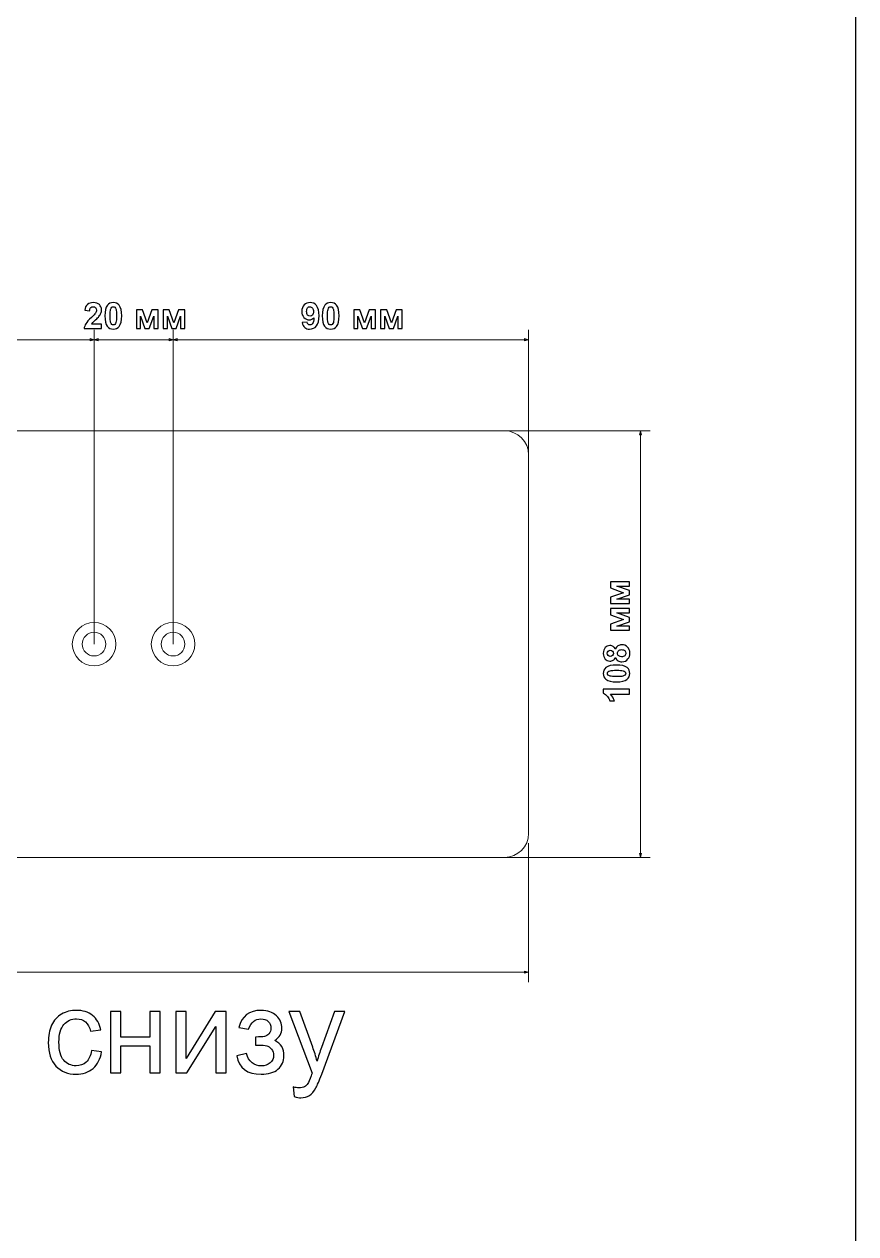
# Model space of a CAD drawing. Header units: centimetres. Extents: x -84 to 84, y -59 to 59.
# Drawn here: x 63.05 to 84.1, y -28.82 to 1.81 of the extents above; entities that cross this region are included whole.
import ezdxf

# ---------------------------------------------------------------- set-up
doc = ezdxf.new("R2010")
doc.units = ezdxf.units.CM
doc.header["$MEASUREMENT"] = 0
doc.layers.add('layer 1', color=7, linetype='Continuous')

msp = doc.modelspace()

# ---------------------------------------------------------------- linework, layer by layer
at = {"layer": 'layer 1', "color": 250}
msp.add_lwpolyline([(-84.1, -59.44999), (84.1, -59.44999), (84.1, 59.44999), (-84.1, 59.44999), (-84.1, -59.44999)], close=True, dxfattribs=at)
at = {"layer": 'layer 1', "color": 155}
for points, knots in [([(65.00641, -5.78733), (65.00641, -5.78733), (65.00641, -5.90382), (65.00641, -5.90382), (65.00641, -5.90382), (65.00641, -5.90382), (64.56523, -5.90382), (64.56523, -5.90382), (64.56523, -5.90382), (64.56997, -5.85949), (64.58434, -5.8176), (64.60819, -5.77801), (64.60819, -5.77801), (64.63203, -5.73841), (64.67927, -5.68583), (64.74959, -5.62025), (64.74959, -5.62025), (64.80631, -5.56735), (64.84101, -5.53143), (64.85385, -5.51263), (64.85385, -5.51263), (64.87112, -5.48664), (64.87984, -5.46096), (64.87984, -5.43543), (64.87984, -5.43543), (64.87984, -5.4073), (64.87235, -5.38574), (64.85721, -5.37061), (64.85721, -5.37061), (64.84223, -5.35548), (64.82144, -5.34798), (64.79499, -5.34798), (64.79499, -5.34798), (64.7687, -5.34798), (64.74791, -5.35593), (64.73232, -5.37183), (64.73232, -5.37183), (64.71688, -5.38758), (64.70801, -5.41387), (64.70557, -5.45071), (64.70557, -5.45071), (64.70557, -5.45071), (64.57991, -5.43818), (64.57991, -5.43818), (64.57991, -5.43818), (64.5874, -5.36878), (64.61079, -5.31894), (64.65023, -5.28867), (64.65023, -5.28867), (64.68967, -5.25856), (64.73889, -5.24342), (64.79805, -5.24342), (64.79805, -5.24342), (64.86287, -5.24342), (64.91377, -5.261), (64.95092, -5.29601), (64.95092, -5.29601), (64.98792, -5.33102), (65.00641, -5.37458), (65.00641, -5.42671), (65.00641, -5.42671), (65.00641, -5.45637), (65.00106, -5.4845), (64.99051, -5.5114), (64.99051, -5.5114), (64.97997, -5.53815), (64.96315, -5.56613), (64.94007, -5.59548), (64.94007, -5.59548), (64.92493, -5.61505), (64.89726, -5.64302), (64.85752, -5.67956), (64.85752, -5.67956), (64.81762, -5.7161), (64.7924, -5.74025), (64.78185, -5.75233), (64.78185, -5.75233), (64.77115, -5.76425), (64.76259, -5.77602), (64.75601, -5.78733), (64.75601, -5.78733), (64.75601, -5.78733), (65.00641, -5.78733), (65.00641, -5.78733)], [0, 0, 0, 0, 0.04545455, 0.04545455, 0.04545455, 0.04545455, 0.09090909, 0.09090909, 0.09090909, 0.09090909, 0.13636364, 0.13636364, 0.13636364, 0.13636364, 0.18181818, 0.18181818, 0.18181818, 0.18181818, 0.22727273, 0.22727273, 0.22727273, 0.22727273, 0.27272727, 0.27272727, 0.27272727, 0.27272727, 0.31818182, 0.31818182, 0.31818182, 0.31818182, 0.36363636, 0.36363636, 0.36363636, 0.36363636, 0.40909091, 0.40909091, 0.40909091, 0.40909091, 0.45454545, 0.45454545, 0.45454545, 0.45454545, 0.5, 0.5, 0.5, 0.5, 0.54545455, 0.54545455, 0.54545455, 0.54545455, 0.59090909, 0.59090909, 0.59090909, 0.59090909, 0.63636364, 0.63636364, 0.63636364, 0.63636364, 0.68181818, 0.68181818, 0.68181818, 0.68181818, 0.72727273, 0.72727273, 0.72727273, 0.72727273, 0.77272727, 0.77272727, 0.77272727, 0.77272727, 0.81818182, 0.81818182, 0.81818182, 0.81818182, 0.86363636, 0.86363636, 0.86363636, 0.86363636, 0.90909091, 0.90909091, 0.90909091, 0.90909091, 1, 1, 1, 1]), ([(65.30421, -5.24342), (65.3678, -5.24342), (65.41748, -5.2662), (65.45341, -5.31175), (65.45341, -5.31175), (65.49606, -5.36556), (65.51746, -5.45499), (65.51746, -5.57974), (65.51746, -5.57974), (65.51746, -5.70432), (65.49591, -5.79391), (65.45295, -5.84833), (65.45295, -5.84833), (65.41733, -5.89327), (65.3678, -5.91574), (65.30421, -5.91574), (65.30421, -5.91574), (65.24031, -5.91574), (65.18879, -5.89113), (65.14966, -5.84191), (65.14966, -5.84191), (65.11052, -5.79268), (65.09095, -5.70478), (65.09095, -5.57851), (65.09095, -5.57851), (65.09095, -5.45454), (65.11251, -5.36526), (65.15546, -5.31084), (65.15546, -5.31084), (65.19108, -5.26589), (65.24061, -5.24342), (65.30421, -5.24342)], [0, 0, 0, 0, 0.11111111, 0.11111111, 0.11111111, 0.11111111, 0.22222222, 0.22222222, 0.22222222, 0.22222222, 0.33333333, 0.33333333, 0.33333333, 0.33333333, 0.44444444, 0.44444444, 0.44444444, 0.44444444, 0.55555556, 0.55555556, 0.55555556, 0.55555556, 0.66666667, 0.66666667, 0.66666667, 0.66666667, 0.77777778, 0.77777778, 0.77777778, 0.77777778, 1, 1, 1, 1]), ([(65.30421, -5.34798), (65.28923, -5.34798), (65.27577, -5.35288), (65.26415, -5.36266), (65.26415, -5.36266), (65.25238, -5.37229), (65.24321, -5.38972), (65.23679, -5.41494), (65.23679, -5.41494), (65.22823, -5.4475), (65.22395, -5.50254), (65.22395, -5.57974), (65.22395, -5.57974), (65.22395, -5.65709), (65.22777, -5.71013), (65.23542, -5.73903), (65.23542, -5.73903), (65.24306, -5.76792), (65.25269, -5.78718), (65.26431, -5.79681), (65.26431, -5.79681), (65.27593, -5.80644), (65.28923, -5.81118), (65.30421, -5.81118), (65.30421, -5.81118), (65.31919, -5.81118), (65.33264, -5.80629), (65.34441, -5.79651), (65.34441, -5.79651), (65.35603, -5.78687), (65.3652, -5.76945), (65.37162, -5.74422), (65.37162, -5.74422), (65.38018, -5.71197), (65.38446, -5.65709), (65.38446, -5.57974), (65.38446, -5.57974), (65.38446, -5.50254), (65.38064, -5.44949), (65.373, -5.4206), (65.373, -5.4206), (65.36535, -5.39171), (65.35572, -5.37229), (65.34411, -5.36266), (65.34411, -5.36266), (65.33249, -5.35288), (65.31919, -5.34798), (65.30421, -5.34798)], [0, 0, 0, 0, 0.07692308, 0.07692308, 0.07692308, 0.07692308, 0.15384615, 0.15384615, 0.15384615, 0.15384615, 0.23076923, 0.23076923, 0.23076923, 0.23076923, 0.30769231, 0.30769231, 0.30769231, 0.30769231, 0.38461538, 0.38461538, 0.38461538, 0.38461538, 0.46153846, 0.46153846, 0.46153846, 0.46153846, 0.53846154, 0.53846154, 0.53846154, 0.53846154, 0.61538462, 0.61538462, 0.61538462, 0.61538462, 0.69230769, 0.69230769, 0.69230769, 0.69230769, 0.76923077, 0.76923077, 0.76923077, 0.76923077, 0.84615385, 0.84615385, 0.84615385, 0.84615385, 1, 1, 1, 1]), ([(65.8871, -5.42778), (65.8871, -5.42778), (66.04394, -5.42778), (66.04394, -5.42778), (66.04394, -5.42778), (66.04394, -5.42778), (66.16089, -5.75951), (66.16089, -5.75951), (66.16089, -5.75951), (66.16089, -5.75951), (66.27982, -5.42778), (66.27982, -5.42778), (66.27982, -5.42778), (66.27982, -5.42778), (66.4356, -5.42778), (66.4356, -5.42778), (66.4356, -5.42778), (66.4356, -5.42778), (66.4356, -5.90382), (66.4356, -5.90382), (66.4356, -5.90382), (66.4356, -5.90382), (66.32828, -5.90382), (66.32828, -5.90382), (66.32828, -5.90382), (66.32828, -5.90382), (66.32828, -5.59044), (66.32828, -5.59044), (66.32828, -5.59044), (66.32828, -5.59044), (66.21302, -5.90382), (66.21302, -5.90382), (66.21302, -5.90382), (66.21302, -5.90382), (66.10494, -5.90382), (66.10494, -5.90382), (66.10494, -5.90382), (66.10494, -5.90382), (65.99441, -5.59044), (65.99441, -5.59044), (65.99441, -5.59044), (65.99441, -5.59044), (65.99441, -5.90382), (65.99441, -5.90382), (65.99441, -5.90382), (65.99441, -5.90382), (65.8871, -5.90382), (65.8871, -5.90382), (65.8871, -5.90382), (65.8871, -5.90382), (65.8871, -5.42778), (65.8871, -5.42778)], [0, 0, 0, 0, 0.07142857, 0.07142857, 0.07142857, 0.07142857, 0.14285714, 0.14285714, 0.14285714, 0.14285714, 0.21428571, 0.21428571, 0.21428571, 0.21428571, 0.28571429, 0.28571429, 0.28571429, 0.28571429, 0.35714286, 0.35714286, 0.35714286, 0.35714286, 0.42857143, 0.42857143, 0.42857143, 0.42857143, 0.5, 0.5, 0.5, 0.5, 0.57142857, 0.57142857, 0.57142857, 0.57142857, 0.64285714, 0.64285714, 0.64285714, 0.64285714, 0.71428571, 0.71428571, 0.71428571, 0.71428571, 0.78571429, 0.78571429, 0.78571429, 0.78571429, 0.85714286, 0.85714286, 0.85714286, 0.85714286, 1, 1, 1, 1]), ([(66.56554, -5.42778), (66.56554, -5.42778), (66.72238, -5.42778), (66.72238, -5.42778), (66.72238, -5.42778), (66.72238, -5.42778), (66.83933, -5.75951), (66.83933, -5.75951), (66.83933, -5.75951), (66.83933, -5.75951), (66.95826, -5.42778), (66.95826, -5.42778), (66.95826, -5.42778), (66.95826, -5.42778), (67.11404, -5.42778), (67.11404, -5.42778), (67.11404, -5.42778), (67.11404, -5.42778), (67.11404, -5.90382), (67.11404, -5.90382), (67.11404, -5.90382), (67.11404, -5.90382), (67.00672, -5.90382), (67.00672, -5.90382), (67.00672, -5.90382), (67.00672, -5.90382), (67.00672, -5.59044), (67.00672, -5.59044), (67.00672, -5.59044), (67.00672, -5.59044), (66.89146, -5.90382), (66.89146, -5.90382), (66.89146, -5.90382), (66.89146, -5.90382), (66.78338, -5.90382), (66.78338, -5.90382), (66.78338, -5.90382), (66.78338, -5.90382), (66.67285, -5.59044), (66.67285, -5.59044), (66.67285, -5.59044), (66.67285, -5.59044), (66.67285, -5.90382), (66.67285, -5.90382), (66.67285, -5.90382), (66.67285, -5.90382), (66.56554, -5.90382), (66.56554, -5.90382), (66.56554, -5.90382), (66.56554, -5.90382), (66.56554, -5.42778), (66.56554, -5.42778)], [0, 0, 0, 0, 0.07142857, 0.07142857, 0.07142857, 0.07142857, 0.14285714, 0.14285714, 0.14285714, 0.14285714, 0.21428571, 0.21428571, 0.21428571, 0.21428571, 0.28571429, 0.28571429, 0.28571429, 0.28571429, 0.35714286, 0.35714286, 0.35714286, 0.35714286, 0.42857143, 0.42857143, 0.42857143, 0.42857143, 0.5, 0.5, 0.5, 0.5, 0.57142857, 0.57142857, 0.57142857, 0.57142857, 0.64285714, 0.64285714, 0.64285714, 0.64285714, 0.71428571, 0.71428571, 0.71428571, 0.71428571, 0.78571429, 0.78571429, 0.78571429, 0.78571429, 0.85714286, 0.85714286, 0.85714286, 0.85714286, 1, 1, 1, 1]), ([(70.08862, -5.75126), (70.08862, -5.75126), (70.21061, -5.7378), (70.21061, -5.7378), (70.21061, -5.7378), (70.21351, -5.76272), (70.22131, -5.78122), (70.23369, -5.79314), (70.23369, -5.79314), (70.24608, -5.80522), (70.26259, -5.81118), (70.28292, -5.81118), (70.28292, -5.81118), (70.30875, -5.81118), (70.33061, -5.7991), (70.34865, -5.7751), (70.34865, -5.7751), (70.36669, -5.7511), (70.37816, -5.70127), (70.3832, -5.6259), (70.3832, -5.6259), (70.35156, -5.66259), (70.31212, -5.68094), (70.26457, -5.68094), (70.26457, -5.68094), (70.21306, -5.68094), (70.16842, -5.66106), (70.13096, -5.62116), (70.13096, -5.62116), (70.09351, -5.58126), (70.07486, -5.52944), (70.07486, -5.46554), (70.07486, -5.46554), (70.07486, -5.39889), (70.09458, -5.34523), (70.13417, -5.30457), (70.13417, -5.30457), (70.17377, -5.26375), (70.22422, -5.24342), (70.28536, -5.24342), (70.28536, -5.24342), (70.35186, -5.24342), (70.40659, -5.26926), (70.44924, -5.32077), (70.44924, -5.32077), (70.49189, -5.37244), (70.51329, -5.45729), (70.51329, -5.57561), (70.51329, -5.57561), (70.51329, -5.69576), (70.49113, -5.78259), (70.44679, -5.83579), (70.44679, -5.83579), (70.40246, -5.88914), (70.34468, -5.91574), (70.27344, -5.91574), (70.27344, -5.91574), (70.22223, -5.91574), (70.18095, -5.90199), (70.14931, -5.87447), (70.14931, -5.87447), (70.11782, -5.84711), (70.09749, -5.80598), (70.08862, -5.75126)], [0, 0, 0, 0, 0.05882353, 0.05882353, 0.05882353, 0.05882353, 0.11764706, 0.11764706, 0.11764706, 0.11764706, 0.17647059, 0.17647059, 0.17647059, 0.17647059, 0.23529412, 0.23529412, 0.23529412, 0.23529412, 0.29411765, 0.29411765, 0.29411765, 0.29411765, 0.35294118, 0.35294118, 0.35294118, 0.35294118, 0.41176471, 0.41176471, 0.41176471, 0.41176471, 0.47058824, 0.47058824, 0.47058824, 0.47058824, 0.52941176, 0.52941176, 0.52941176, 0.52941176, 0.58823529, 0.58823529, 0.58823529, 0.58823529, 0.64705882, 0.64705882, 0.64705882, 0.64705882, 0.70588235, 0.70588235, 0.70588235, 0.70588235, 0.76470588, 0.76470588, 0.76470588, 0.76470588, 0.82352941, 0.82352941, 0.82352941, 0.82352941, 0.88235294, 0.88235294, 0.88235294, 0.88235294, 1, 1, 1, 1]), ([(70.37204, -5.47578), (70.37204, -5.43527), (70.36272, -5.40378), (70.34407, -5.38146), (70.34407, -5.38146), (70.32557, -5.35914), (70.30401, -5.34798), (70.27955, -5.34798), (70.27955, -5.34798), (70.25632, -5.34798), (70.23706, -5.35716), (70.22177, -5.3755), (70.22177, -5.3755), (70.20633, -5.39385), (70.19869, -5.42381), (70.19869, -5.46539), (70.19869, -5.46539), (70.19869, -5.50773), (70.20709, -5.53877), (70.22376, -5.55864), (70.22376, -5.55864), (70.24042, -5.57836), (70.26121, -5.5883), (70.28628, -5.5883), (70.28628, -5.5883), (70.31043, -5.5883), (70.33077, -5.57882), (70.34728, -5.55971), (70.34728, -5.55971), (70.36379, -5.5406), (70.37204, -5.51263), (70.37204, -5.47578)], [0, 0, 0, 0, 0.11111111, 0.11111111, 0.11111111, 0.11111111, 0.22222222, 0.22222222, 0.22222222, 0.22222222, 0.33333333, 0.33333333, 0.33333333, 0.33333333, 0.44444444, 0.44444444, 0.44444444, 0.44444444, 0.55555556, 0.55555556, 0.55555556, 0.55555556, 0.66666667, 0.66666667, 0.66666667, 0.66666667, 0.77777778, 0.77777778, 0.77777778, 0.77777778, 1, 1, 1, 1]), ([(70.80742, -5.24342), (70.87101, -5.24342), (70.92069, -5.2662), (70.95662, -5.31175), (70.95662, -5.31175), (70.99927, -5.36556), (71.02067, -5.45499), (71.02067, -5.57974), (71.02067, -5.57974), (71.02067, -5.70432), (70.99912, -5.79391), (70.95616, -5.84833), (70.95616, -5.84833), (70.92054, -5.89327), (70.87101, -5.91574), (70.80742, -5.91574), (70.80742, -5.91574), (70.74352, -5.91574), (70.692, -5.89113), (70.65287, -5.84191), (70.65287, -5.84191), (70.61373, -5.79268), (70.59416, -5.70478), (70.59416, -5.57851), (70.59416, -5.57851), (70.59416, -5.45454), (70.61572, -5.36526), (70.65867, -5.31084), (70.65867, -5.31084), (70.69429, -5.26589), (70.74382, -5.24342), (70.80742, -5.24342)], [0, 0, 0, 0, 0.11111111, 0.11111111, 0.11111111, 0.11111111, 0.22222222, 0.22222222, 0.22222222, 0.22222222, 0.33333333, 0.33333333, 0.33333333, 0.33333333, 0.44444444, 0.44444444, 0.44444444, 0.44444444, 0.55555556, 0.55555556, 0.55555556, 0.55555556, 0.66666667, 0.66666667, 0.66666667, 0.66666667, 0.77777778, 0.77777778, 0.77777778, 0.77777778, 1, 1, 1, 1]), ([(70.80742, -5.34798), (70.79244, -5.34798), (70.77898, -5.35288), (70.76736, -5.36266), (70.76736, -5.36266), (70.75559, -5.37229), (70.74642, -5.38972), (70.74, -5.41494), (70.74, -5.41494), (70.73144, -5.4475), (70.72716, -5.50254), (70.72716, -5.57974), (70.72716, -5.57974), (70.72716, -5.65709), (70.73098, -5.71013), (70.73863, -5.73903), (70.73863, -5.73903), (70.74627, -5.76792), (70.7559, -5.78718), (70.76752, -5.79681), (70.76752, -5.79681), (70.77914, -5.80644), (70.79244, -5.81118), (70.80742, -5.81118), (70.80742, -5.81118), (70.8224, -5.81118), (70.83585, -5.80629), (70.84762, -5.79651), (70.84762, -5.79651), (70.85924, -5.78687), (70.86841, -5.76945), (70.87483, -5.74422), (70.87483, -5.74422), (70.88339, -5.71197), (70.88767, -5.65709), (70.88767, -5.57974), (70.88767, -5.57974), (70.88767, -5.50254), (70.88385, -5.44949), (70.87621, -5.4206), (70.87621, -5.4206), (70.86856, -5.39171), (70.85893, -5.37229), (70.84732, -5.36266), (70.84732, -5.36266), (70.8357, -5.35288), (70.8224, -5.34798), (70.80742, -5.34798)], [0, 0, 0, 0, 0.07692308, 0.07692308, 0.07692308, 0.07692308, 0.15384615, 0.15384615, 0.15384615, 0.15384615, 0.23076923, 0.23076923, 0.23076923, 0.23076923, 0.30769231, 0.30769231, 0.30769231, 0.30769231, 0.38461538, 0.38461538, 0.38461538, 0.38461538, 0.46153846, 0.46153846, 0.46153846, 0.46153846, 0.53846154, 0.53846154, 0.53846154, 0.53846154, 0.61538462, 0.61538462, 0.61538462, 0.61538462, 0.69230769, 0.69230769, 0.69230769, 0.69230769, 0.76923077, 0.76923077, 0.76923077, 0.76923077, 0.84615385, 0.84615385, 0.84615385, 0.84615385, 1, 1, 1, 1]), ([(71.39031, -5.42778), (71.39031, -5.42778), (71.54715, -5.42778), (71.54715, -5.42778), (71.54715, -5.42778), (71.54715, -5.42778), (71.6641, -5.75951), (71.6641, -5.75951), (71.6641, -5.75951), (71.6641, -5.75951), (71.78303, -5.42778), (71.78303, -5.42778), (71.78303, -5.42778), (71.78303, -5.42778), (71.93881, -5.42778), (71.93881, -5.42778), (71.93881, -5.42778), (71.93881, -5.42778), (71.93881, -5.90382), (71.93881, -5.90382), (71.93881, -5.90382), (71.93881, -5.90382), (71.83149, -5.90382), (71.83149, -5.90382), (71.83149, -5.90382), (71.83149, -5.90382), (71.83149, -5.59044), (71.83149, -5.59044), (71.83149, -5.59044), (71.83149, -5.59044), (71.71623, -5.90382), (71.71623, -5.90382), (71.71623, -5.90382), (71.71623, -5.90382), (71.60815, -5.90382), (71.60815, -5.90382), (71.60815, -5.90382), (71.60815, -5.90382), (71.49762, -5.59044), (71.49762, -5.59044), (71.49762, -5.59044), (71.49762, -5.59044), (71.49762, -5.90382), (71.49762, -5.90382), (71.49762, -5.90382), (71.49762, -5.90382), (71.39031, -5.90382), (71.39031, -5.90382), (71.39031, -5.90382), (71.39031, -5.90382), (71.39031, -5.42778), (71.39031, -5.42778)], [0, 0, 0, 0, 0.07142857, 0.07142857, 0.07142857, 0.07142857, 0.14285714, 0.14285714, 0.14285714, 0.14285714, 0.21428571, 0.21428571, 0.21428571, 0.21428571, 0.28571429, 0.28571429, 0.28571429, 0.28571429, 0.35714286, 0.35714286, 0.35714286, 0.35714286, 0.42857143, 0.42857143, 0.42857143, 0.42857143, 0.5, 0.5, 0.5, 0.5, 0.57142857, 0.57142857, 0.57142857, 0.57142857, 0.64285714, 0.64285714, 0.64285714, 0.64285714, 0.71428571, 0.71428571, 0.71428571, 0.71428571, 0.78571429, 0.78571429, 0.78571429, 0.78571429, 0.85714286, 0.85714286, 0.85714286, 0.85714286, 1, 1, 1, 1]), ([(72.06875, -5.42778), (72.06875, -5.42778), (72.22559, -5.42778), (72.22559, -5.42778), (72.22559, -5.42778), (72.22559, -5.42778), (72.34254, -5.75951), (72.34254, -5.75951), (72.34254, -5.75951), (72.34254, -5.75951), (72.46147, -5.42778), (72.46147, -5.42778), (72.46147, -5.42778), (72.46147, -5.42778), (72.61725, -5.42778), (72.61725, -5.42778), (72.61725, -5.42778), (72.61725, -5.42778), (72.61725, -5.90382), (72.61725, -5.90382), (72.61725, -5.90382), (72.61725, -5.90382), (72.50993, -5.90382), (72.50993, -5.90382), (72.50993, -5.90382), (72.50993, -5.90382), (72.50993, -5.59044), (72.50993, -5.59044), (72.50993, -5.59044), (72.50993, -5.59044), (72.39467, -5.90382), (72.39467, -5.90382), (72.39467, -5.90382), (72.39467, -5.90382), (72.28659, -5.90382), (72.28659, -5.90382), (72.28659, -5.90382), (72.28659, -5.90382), (72.17606, -5.59044), (72.17606, -5.59044), (72.17606, -5.59044), (72.17606, -5.59044), (72.17606, -5.90382), (72.17606, -5.90382), (72.17606, -5.90382), (72.17606, -5.90382), (72.06875, -5.90382), (72.06875, -5.90382), (72.06875, -5.90382), (72.06875, -5.90382), (72.06875, -5.42778), (72.06875, -5.42778)], [0, 0, 0, 0, 0.07142857, 0.07142857, 0.07142857, 0.07142857, 0.14285714, 0.14285714, 0.14285714, 0.14285714, 0.21428571, 0.21428571, 0.21428571, 0.21428571, 0.28571429, 0.28571429, 0.28571429, 0.28571429, 0.35714286, 0.35714286, 0.35714286, 0.35714286, 0.42857143, 0.42857143, 0.42857143, 0.42857143, 0.5, 0.5, 0.5, 0.5, 0.57142857, 0.57142857, 0.57142857, 0.57142857, 0.64285714, 0.64285714, 0.64285714, 0.64285714, 0.71428571, 0.71428571, 0.71428571, 0.71428571, 0.78571429, 0.78571429, 0.78571429, 0.78571429, 0.85714286, 0.85714286, 0.85714286, 0.85714286, 1, 1, 1, 1]), ([(77.89172, -12.86267), (77.89172, -12.86267), (77.89172, -12.70583), (77.89172, -12.70583), (77.89172, -12.70583), (77.89172, -12.70583), (78.22345, -12.58888), (78.22345, -12.58888), (78.22345, -12.58888), (78.22345, -12.58888), (77.89172, -12.46995), (77.89172, -12.46995), (77.89172, -12.46995), (77.89172, -12.46995), (77.89172, -12.31417), (77.89172, -12.31417), (77.89172, -12.31417), (77.89172, -12.31417), (78.36776, -12.31417), (78.36776, -12.31417), (78.36776, -12.31417), (78.36776, -12.31417), (78.36776, -12.42149), (78.36776, -12.42149), (78.36776, -12.42149), (78.36776, -12.42149), (78.05438, -12.42149), (78.05438, -12.42149), (78.05438, -12.42149), (78.05438, -12.42149), (78.36776, -12.53675), (78.36776, -12.53675), (78.36776, -12.53675), (78.36776, -12.53675), (78.36776, -12.64483), (78.36776, -12.64483), (78.36776, -12.64483), (78.36776, -12.64483), (78.05438, -12.75536), (78.05438, -12.75536), (78.05438, -12.75536), (78.05438, -12.75536), (78.36776, -12.75536), (78.36776, -12.75536), (78.36776, -12.75536), (78.36776, -12.75536), (78.36776, -12.86267), (78.36776, -12.86267), (78.36776, -12.86267), (78.36776, -12.86267), (77.89172, -12.86267), (77.89172, -12.86267)], [0, 0, 0, 0, 0.07142857, 0.07142857, 0.07142857, 0.07142857, 0.14285714, 0.14285714, 0.14285714, 0.14285714, 0.21428571, 0.21428571, 0.21428571, 0.21428571, 0.28571429, 0.28571429, 0.28571429, 0.28571429, 0.35714286, 0.35714286, 0.35714286, 0.35714286, 0.42857143, 0.42857143, 0.42857143, 0.42857143, 0.5, 0.5, 0.5, 0.5, 0.57142857, 0.57142857, 0.57142857, 0.57142857, 0.64285714, 0.64285714, 0.64285714, 0.64285714, 0.71428571, 0.71428571, 0.71428571, 0.71428571, 0.78571429, 0.78571429, 0.78571429, 0.78571429, 0.85714286, 0.85714286, 0.85714286, 0.85714286, 1, 1, 1, 1]), ([(77.89172, -13.54111), (77.89172, -13.54111), (77.89172, -13.38427), (77.89172, -13.38427), (77.89172, -13.38427), (77.89172, -13.38427), (78.22345, -13.26732), (78.22345, -13.26732), (78.22345, -13.26732), (78.22345, -13.26732), (77.89172, -13.14839), (77.89172, -13.14839), (77.89172, -13.14839), (77.89172, -13.14839), (77.89172, -12.99261), (77.89172, -12.99261), (77.89172, -12.99261), (77.89172, -12.99261), (78.36776, -12.99261), (78.36776, -12.99261), (78.36776, -12.99261), (78.36776, -12.99261), (78.36776, -13.09993), (78.36776, -13.09993), (78.36776, -13.09993), (78.36776, -13.09993), (78.05438, -13.09993), (78.05438, -13.09993), (78.05438, -13.09993), (78.05438, -13.09993), (78.36776, -13.21519), (78.36776, -13.21519), (78.36776, -13.21519), (78.36776, -13.21519), (78.36776, -13.32327), (78.36776, -13.32327), (78.36776, -13.32327), (78.36776, -13.32327), (78.05438, -13.4338), (78.05438, -13.4338), (78.05438, -13.4338), (78.05438, -13.4338), (78.36776, -13.4338), (78.36776, -13.4338), (78.36776, -13.4338), (78.36776, -13.4338), (78.36776, -13.54111), (78.36776, -13.54111), (78.36776, -13.54111), (78.36776, -13.54111), (77.89172, -13.54111), (77.89172, -13.54111)], [0, 0, 0, 0, 0.07142857, 0.07142857, 0.07142857, 0.07142857, 0.14285714, 0.14285714, 0.14285714, 0.14285714, 0.21428571, 0.21428571, 0.21428571, 0.21428571, 0.28571429, 0.28571429, 0.28571429, 0.28571429, 0.35714286, 0.35714286, 0.35714286, 0.35714286, 0.42857143, 0.42857143, 0.42857143, 0.42857143, 0.5, 0.5, 0.5, 0.5, 0.57142857, 0.57142857, 0.57142857, 0.57142857, 0.64285714, 0.64285714, 0.64285714, 0.64285714, 0.71428571, 0.71428571, 0.71428571, 0.71428571, 0.78571429, 0.78571429, 0.78571429, 0.78571429, 0.85714286, 0.85714286, 0.85714286, 0.85714286, 1, 1, 1, 1]), ([(78.01264, -14.22872), (77.99888, -14.26113), (77.98008, -14.28482), (77.95593, -14.2995), (77.95593, -14.2995), (77.93193, -14.31433), (77.90548, -14.32166), (77.87689, -14.32166), (77.87689, -14.32166), (77.82782, -14.32166), (77.78731, -14.30454), (77.75536, -14.27045), (77.75536, -14.27045), (77.72341, -14.23636), (77.70736, -14.18775), (77.70736, -14.12492), (77.70736, -14.12492), (77.70736, -14.06255), (77.72341, -14.01424), (77.75536, -13.97985), (77.75536, -13.97985), (77.78731, -13.94545), (77.82782, -13.92818), (77.87689, -13.92818), (77.87689, -13.92818), (77.90732, -13.92818), (77.93437, -13.93613), (77.95822, -13.95202), (77.95822, -13.95202), (77.98192, -13.96777), (78.00011, -13.99009), (78.01264, -14.01883), (78.01264, -14.01883), (78.02732, -13.98229), (78.04872, -13.95462), (78.07685, -13.93551), (78.07685, -13.93551), (78.10513, -13.91656), (78.13754, -13.90708), (78.17438, -13.90708), (78.17438, -13.90708), (78.23522, -13.90708), (78.2846, -13.92634), (78.32266, -13.96502), (78.32266, -13.96502), (78.36073, -14.00354), (78.37968, -14.05491), (78.37968, -14.11911), (78.37968, -14.11911), (78.37968, -14.17873), (78.36394, -14.22826), (78.33245, -14.26801), (78.33245, -14.26801), (78.29545, -14.31478), (78.24439, -14.33817), (78.17973, -14.33817), (78.17973, -14.33817), (78.14411, -14.33817), (78.1114, -14.32931), (78.08159, -14.31173), (78.08159, -14.31173), (78.05178, -14.29415), (78.02885, -14.26648), (78.01264, -14.22872)], [0, 0, 0, 0, 0.05882353, 0.05882353, 0.05882353, 0.05882353, 0.11764706, 0.11764706, 0.11764706, 0.11764706, 0.17647059, 0.17647059, 0.17647059, 0.17647059, 0.23529412, 0.23529412, 0.23529412, 0.23529412, 0.29411765, 0.29411765, 0.29411765, 0.29411765, 0.35294118, 0.35294118, 0.35294118, 0.35294118, 0.41176471, 0.41176471, 0.41176471, 0.41176471, 0.47058824, 0.47058824, 0.47058824, 0.47058824, 0.52941176, 0.52941176, 0.52941176, 0.52941176, 0.58823529, 0.58823529, 0.58823529, 0.58823529, 0.64705882, 0.64705882, 0.64705882, 0.64705882, 0.70588235, 0.70588235, 0.70588235, 0.70588235, 0.76470588, 0.76470588, 0.76470588, 0.76470588, 0.82352941, 0.82352941, 0.82352941, 0.82352941, 0.88235294, 0.88235294, 0.88235294, 0.88235294, 1, 1, 1, 1]), ([(77.88607, -14.20243), (77.91114, -14.20243), (77.93086, -14.19539), (77.94492, -14.18133), (77.94492, -14.18133), (77.95899, -14.16711), (77.96602, -14.14831), (77.96602, -14.12492), (77.96602, -14.12492), (77.96602, -14.10107), (77.95883, -14.08212), (77.94462, -14.0679), (77.94462, -14.0679), (77.9304, -14.05368), (77.91068, -14.0465), (77.88561, -14.0465), (77.88561, -14.0465), (77.86191, -14.0465), (77.84296, -14.05353), (77.82874, -14.06759), (77.82874, -14.06759), (77.81452, -14.08181), (77.80734, -14.10046), (77.80734, -14.12354), (77.80734, -14.12354), (77.80734, -14.1477), (77.81452, -14.16681), (77.82889, -14.18102), (77.82889, -14.18102), (77.84326, -14.19524), (77.86237, -14.20243), (77.88607, -14.20243)], [0, 0, 0, 0, 0.11111111, 0.11111111, 0.11111111, 0.11111111, 0.22222222, 0.22222222, 0.22222222, 0.22222222, 0.33333333, 0.33333333, 0.33333333, 0.33333333, 0.44444444, 0.44444444, 0.44444444, 0.44444444, 0.55555556, 0.55555556, 0.55555556, 0.55555556, 0.66666667, 0.66666667, 0.66666667, 0.66666667, 0.77777778, 0.77777778, 0.77777778, 0.77777778, 1, 1, 1, 1]), ([(78.16765, -14.21435), (78.20266, -14.21435), (78.22987, -14.20548), (78.24944, -14.18775), (78.24944, -14.18775), (78.26901, -14.17002), (78.27879, -14.148), (78.27879, -14.12156), (78.27879, -14.12156), (78.27879, -14.09557), (78.26931, -14.07417), (78.25051, -14.0572), (78.25051, -14.0572), (78.23171, -14.04023), (78.20449, -14.03182), (78.16903, -14.03182), (78.16903, -14.03182), (78.138, -14.03182), (78.11308, -14.04038), (78.09428, -14.05766), (78.09428, -14.05766), (78.07547, -14.07493), (78.06599, -14.09679), (78.06599, -14.12324), (78.06599, -14.12324), (78.06599, -14.15397), (78.0767, -14.17674), (78.0981, -14.19188), (78.0981, -14.19188), (78.1195, -14.20686), (78.14258, -14.21435), (78.16765, -14.21435)], [0, 0, 0, 0, 0.11111111, 0.11111111, 0.11111111, 0.11111111, 0.22222222, 0.22222222, 0.22222222, 0.22222222, 0.33333333, 0.33333333, 0.33333333, 0.33333333, 0.44444444, 0.44444444, 0.44444444, 0.44444444, 0.55555556, 0.55555556, 0.55555556, 0.55555556, 0.66666667, 0.66666667, 0.66666667, 0.66666667, 0.77777778, 0.77777778, 0.77777778, 0.77777778, 1, 1, 1, 1]), ([(77.70736, -14.63413), (77.70736, -14.57054), (77.73014, -14.52086), (77.77569, -14.48493), (77.77569, -14.48493), (77.8295, -14.44228), (77.91893, -14.42088), (78.04368, -14.42088), (78.04368, -14.42088), (78.16826, -14.42088), (78.25785, -14.44243), (78.31227, -14.48539), (78.31227, -14.48539), (78.35721, -14.52101), (78.37968, -14.57054), (78.37968, -14.63413), (78.37968, -14.63413), (78.37968, -14.69803), (78.35507, -14.74955), (78.30585, -14.78868), (78.30585, -14.78868), (78.25662, -14.82782), (78.16872, -14.84739), (78.04245, -14.84739), (78.04245, -14.84739), (77.91848, -14.84739), (77.8292, -14.82583), (77.77478, -14.78288), (77.77478, -14.78288), (77.72983, -14.74726), (77.70736, -14.69773), (77.70736, -14.63413)], [0, 0, 0, 0, 0.11111111, 0.11111111, 0.11111111, 0.11111111, 0.22222222, 0.22222222, 0.22222222, 0.22222222, 0.33333333, 0.33333333, 0.33333333, 0.33333333, 0.44444444, 0.44444444, 0.44444444, 0.44444444, 0.55555556, 0.55555556, 0.55555556, 0.55555556, 0.66666667, 0.66666667, 0.66666667, 0.66666667, 0.77777778, 0.77777778, 0.77777778, 0.77777778, 1, 1, 1, 1]), ([(77.81192, -14.63413), (77.81192, -14.64911), (77.81682, -14.66257), (77.8266, -14.67419), (77.8266, -14.67419), (77.83623, -14.68596), (77.85366, -14.69513), (77.87888, -14.70155), (77.87888, -14.70155), (77.91144, -14.71011), (77.96648, -14.71439), (78.04368, -14.71439), (78.04368, -14.71439), (78.12103, -14.71439), (78.17407, -14.71057), (78.20297, -14.70292), (78.20297, -14.70292), (78.23186, -14.69528), (78.25112, -14.68565), (78.26075, -14.67403), (78.26075, -14.67403), (78.27038, -14.66241), (78.27512, -14.64911), (78.27512, -14.63413), (78.27512, -14.63413), (78.27512, -14.61915), (78.27023, -14.6057), (78.26045, -14.59393), (78.26045, -14.59393), (78.25081, -14.58231), (78.23339, -14.57314), (78.20816, -14.56672), (78.20816, -14.56672), (78.17591, -14.55816), (78.12103, -14.55388), (78.04368, -14.55388), (78.04368, -14.55388), (77.96648, -14.55388), (77.91343, -14.5577), (77.88454, -14.56534), (77.88454, -14.56534), (77.85565, -14.57299), (77.83623, -14.58262), (77.8266, -14.59423), (77.8266, -14.59423), (77.81682, -14.60585), (77.81192, -14.61915), (77.81192, -14.63413)], [0, 0, 0, 0, 0.07692308, 0.07692308, 0.07692308, 0.07692308, 0.15384615, 0.15384615, 0.15384615, 0.15384615, 0.23076923, 0.23076923, 0.23076923, 0.23076923, 0.30769231, 0.30769231, 0.30769231, 0.30769231, 0.38461538, 0.38461538, 0.38461538, 0.38461538, 0.46153846, 0.46153846, 0.46153846, 0.46153846, 0.53846154, 0.53846154, 0.53846154, 0.53846154, 0.61538462, 0.61538462, 0.61538462, 0.61538462, 0.69230769, 0.69230769, 0.69230769, 0.69230769, 0.76923077, 0.76923077, 0.76923077, 0.76923077, 0.84615385, 0.84615385, 0.84615385, 0.84615385, 1, 1, 1, 1]), ([(78.36776, -15.03557), (78.36776, -15.03557), (78.36776, -15.16123), (78.36776, -15.16123), (78.36776, -15.16123), (78.36776, -15.16123), (77.89233, -15.16123), (77.89233, -15.16123), (77.89233, -15.16123), (77.93544, -15.20709), (77.96739, -15.26121), (77.98803, -15.32358), (77.98803, -15.32358), (77.98803, -15.32358), (77.87338, -15.32358), (77.87338, -15.32358), (77.87338, -15.32358), (77.86268, -15.29071), (77.84235, -15.25509), (77.81223, -15.21672), (77.81223, -15.21672), (77.78227, -15.1782), (77.74726, -15.15191), (77.70736, -15.13754), (77.70736, -15.13754), (77.70736, -15.13754), (77.70736, -15.03557), (77.70736, -15.03557), (77.70736, -15.03557), (77.70736, -15.03557), (78.36776, -15.03557), (78.36776, -15.03557)], [0, 0, 0, 0, 0.11111111, 0.11111111, 0.11111111, 0.11111111, 0.22222222, 0.22222222, 0.22222222, 0.22222222, 0.33333333, 0.33333333, 0.33333333, 0.33333333, 0.44444444, 0.44444444, 0.44444444, 0.44444444, 0.55555556, 0.55555556, 0.55555556, 0.55555556, 0.66666667, 0.66666667, 0.66666667, 0.66666667, 0.77777778, 0.77777778, 0.77777778, 0.77777778, 1, 1, 1, 1])]:
    msp.add_open_spline(points, degree=3, knots=knots, dxfattribs=at)
at = {"layer": 'layer 1', "color": 155, "lineweight": 9}
for points in [[(64.8167, -13.89134), (64.8167, -13.89134), (64.8167, -5.93361), (64.8167, -5.93361)], [(64.8167, -13.89134), (64.8167, -13.89134), (64.8167, -5.93361), (64.8167, -5.93361)], [(66.8167, -13.89134), (66.8167, -13.89134), (66.8167, -5.93361), (66.8167, -5.93361)], [(66.8167, -13.89134), (66.8167, -13.89134), (66.8167, -5.93361), (66.8167, -5.93361)], [(75.81671, -13.64134), (75.81671, -13.64134), (75.81671, -5.93361), (75.81671, -5.93361)], [(64.8167, -6.18361), (64.8167, -6.18361), (46.8167, -6.18361), (46.8167, -6.18361)], [(66.8167, -6.18361), (66.8167, -6.18361), (64.8167, -6.18361), (64.8167, -6.18361)], [(75.81671, -6.18361), (75.81671, -6.18361), (66.8167, -6.18361), (66.8167, -6.18361)], [(74.91144, -8.49134), (74.91144, -8.49134), (78.89755, -8.49134), (78.89755, -8.49134)], [(78.64755, -19.29134), (78.64755, -19.29134), (78.64755, -8.49134), (78.64755, -8.49134)], [(75.81671, -18.9348), (75.81671, -18.9348), (75.81671, -22.44914), (75.81671, -22.44914)], [(74.91144, -19.29134), (74.91144, -19.29134), (78.89755, -19.29134), (78.89755, -19.29134)], [(-74.18329, -22.19914), (-74.18329, -22.19914), (75.81671, -22.19914), (75.81671, -22.19914)]]:
    msp.add_open_spline(points, degree=3, dxfattribs=at)
for points in [[(64.7151, -6.15638), (64.7151, -6.15638), (64.8167, -6.18361), (64.8167, -6.18361), (64.8167, -6.18361), (64.8167, -6.18361), (64.7151, -6.21083), (64.7151, -6.21083), (64.7151, -6.21083), (64.7151, -6.21083), (64.7151, -6.15638), (64.7151, -6.15638)], [(64.91829, -6.15638), (64.91829, -6.15638), (64.8167, -6.18361), (64.8167, -6.18361), (64.8167, -6.18361), (64.8167, -6.18361), (64.91829, -6.21083), (64.91829, -6.21083), (64.91829, -6.21083), (64.91829, -6.21083), (64.91829, -6.15638), (64.91829, -6.15638)], [(66.7151, -6.15638), (66.7151, -6.15638), (66.8167, -6.18361), (66.8167, -6.18361), (66.8167, -6.18361), (66.8167, -6.18361), (66.7151, -6.21083), (66.7151, -6.21083), (66.7151, -6.21083), (66.7151, -6.21083), (66.7151, -6.15638), (66.7151, -6.15638)], [(66.91829, -6.15638), (66.91829, -6.15638), (66.8167, -6.18361), (66.8167, -6.18361), (66.8167, -6.18361), (66.8167, -6.18361), (66.91829, -6.21083), (66.91829, -6.21083), (66.91829, -6.21083), (66.91829, -6.21083), (66.91829, -6.15638), (66.91829, -6.15638)], [(75.71511, -6.15638), (75.71511, -6.15638), (75.81671, -6.18361), (75.81671, -6.18361), (75.81671, -6.18361), (75.81671, -6.18361), (75.71511, -6.21083), (75.71511, -6.21083), (75.71511, -6.21083), (75.71511, -6.21083), (75.71511, -6.15638), (75.71511, -6.15638)], [(78.67477, -8.59293), (78.67477, -8.59293), (78.64755, -8.49134), (78.64755, -8.49134), (78.64755, -8.49134), (78.64755, -8.49134), (78.62032, -8.59293), (78.62032, -8.59293), (78.62032, -8.59293), (78.62032, -8.59293), (78.67477, -8.59293), (78.67477, -8.59293)], [(78.67477, -19.18974), (78.67477, -19.18974), (78.64755, -19.29134), (78.64755, -19.29134), (78.64755, -19.29134), (78.64755, -19.29134), (78.62032, -19.18974), (78.62032, -19.18974), (78.62032, -19.18974), (78.62032, -19.18974), (78.67477, -19.18974), (78.67477, -19.18974)], [(75.71511, -22.22636), (75.71511, -22.22636), (75.81671, -22.19914), (75.81671, -22.19914), (75.81671, -22.19914), (75.81671, -22.19914), (75.71511, -22.17191), (75.71511, -22.17191), (75.71511, -22.17191), (75.71511, -22.17191), (75.71511, -22.22636), (75.71511, -22.22636)]]:
    msp.add_open_spline(points, degree=3, knots=[0, 0, 0, 0, 0.25, 0.25, 0.25, 0.25, 0.5, 0.5, 0.5, 0.5, 1, 1, 1, 1], dxfattribs=at)
at = {"layer": 'layer 1', "color": 254, "lineweight": 20}
msp.add_open_spline([(-73.57675, -8.49134), (-73.57675, -8.49134), (75.21016, -8.49134), (75.21016, -8.49134), (75.21016, -8.49134), (75.54377, -8.49134), (75.81671, -8.76428), (75.81671, -9.09788), (75.81671, -9.09788), (75.81671, -9.09788), (75.81671, -18.6848), (75.81671, -18.6848), (75.81671, -18.6848), (75.81671, -19.0184), (75.54377, -19.29134), (75.21016, -19.29134), (75.21016, -19.29134), (75.21016, -19.29134), (-73.57675, -19.29134), (-73.57675, -19.29134), (-73.57675, -19.29134), (-73.91036, -19.29134), (-74.18329, -19.0184), (-74.18329, -18.6848), (-74.18329, -18.6848), (-74.18329, -18.6848), (-74.18329, -9.09788), (-74.18329, -9.09788), (-74.18329, -9.09788), (-74.18329, -8.76428), (-73.91036, -8.49134), (-73.57675, -8.49134)], degree=3, knots=[0, 0, 0, 0, 0.11111111, 0.11111111, 0.11111111, 0.11111111, 0.22222222, 0.22222222, 0.22222222, 0.22222222, 0.33333333, 0.33333333, 0.33333333, 0.33333333, 0.44444444, 0.44444444, 0.44444444, 0.44444444, 0.55555556, 0.55555556, 0.55555556, 0.55555556, 0.66666667, 0.66666667, 0.66666667, 0.66666667, 0.77777778, 0.77777778, 0.77777778, 0.77777778, 1, 1, 1, 1], dxfattribs=at)
at = {"layer": 'layer 1', "color": 9, "lineweight": 20}
for points in [[(64.8167, -13.34134), (65.12046, -13.34134), (65.3667, -13.58758), (65.3667, -13.89134), (65.3667, -13.89134), (65.3667, -14.1951), (65.12046, -14.44134), (64.8167, -14.44134), (64.8167, -14.44134), (64.51294, -14.44134), (64.2667, -14.1951), (64.2667, -13.89134), (64.2667, -13.89134), (64.2667, -13.58758), (64.51294, -13.34134), (64.8167, -13.34134)], [(66.8167, -13.34134), (67.12046, -13.34134), (67.3667, -13.58758), (67.3667, -13.89134), (67.3667, -13.89134), (67.3667, -14.1951), (67.12046, -14.44134), (66.8167, -14.44134), (66.8167, -14.44134), (66.51294, -14.44134), (66.2667, -14.1951), (66.2667, -13.89134), (66.2667, -13.89134), (66.2667, -13.58758), (66.51294, -13.34134), (66.8167, -13.34134)]]:
    msp.add_open_spline(points, degree=3, knots=[0, 0, 0, 0, 0.2, 0.2, 0.2, 0.2, 0.4, 0.4, 0.4, 0.4, 0.6, 0.6, 0.6, 0.6, 1, 1, 1, 1], dxfattribs=at)
at = {"layer": 'layer 1', "color": 7, "lineweight": 20}
for points in [[(64.8167, -13.59134), (64.98239, -13.59134), (65.1167, -13.72565), (65.1167, -13.89134), (65.1167, -13.89134), (65.1167, -14.05703), (64.98239, -14.19134), (64.8167, -14.19134), (64.8167, -14.19134), (64.65101, -14.19134), (64.5167, -14.05703), (64.5167, -13.89134), (64.5167, -13.89134), (64.5167, -13.72565), (64.65101, -13.59134), (64.8167, -13.59134)], [(66.8167, -13.59134), (66.98239, -13.59134), (67.1167, -13.72565), (67.1167, -13.89134), (67.1167, -13.89134), (67.1167, -14.05703), (66.98239, -14.19134), (66.8167, -14.19134), (66.8167, -14.19134), (66.65101, -14.19134), (66.5167, -14.05703), (66.5167, -13.89134), (66.5167, -13.89134), (66.5167, -13.72565), (66.65101, -13.59134), (66.8167, -13.59134)]]:
    msp.add_open_spline(points, degree=3, knots=[0, 0, 0, 0, 0.2, 0.2, 0.2, 0.2, 0.4, 0.4, 0.4, 0.4, 0.6, 0.6, 0.6, 0.6, 1, 1, 1, 1], dxfattribs=at)
at = {"layer": 'layer 1', "color": 250}
for points, knots in [([(64.7511, -24.18177), (64.7511, -24.18177), (65.00844, -24.21768), (65.00844, -24.21768), (65.00844, -24.21768), (64.98001, -24.39473), (64.90819, -24.53288), (64.79199, -24.63312), (64.79199, -24.63312), (64.67579, -24.73336), (64.53265, -24.78324), (64.36359, -24.78324), (64.36359, -24.78324), (64.15163, -24.78324), (63.98106, -24.71391), (63.85239, -24.57527), (63.85239, -24.57527), (63.72322, -24.43662), (63.65888, -24.23813), (63.65888, -23.97979), (63.65888, -23.97979), (63.65888, -23.81222), (63.68681, -23.66609), (63.74217, -23.54041), (63.74217, -23.54041), (63.79753, -23.41523), (63.88182, -23.32097), (63.99552, -23.25863), (63.99552, -23.25863), (64.10874, -23.19579), (64.23192, -23.16437), (64.36558, -23.16437), (64.36558, -23.16437), (64.53365, -23.16437), (64.6718, -23.20676), (64.77853, -23.29204), (64.77853, -23.29204), (64.88575, -23.37733), (64.95458, -23.49852), (64.9845, -23.65512), (64.9845, -23.65512), (64.9845, -23.65512), (64.73015, -23.69402), (64.73015, -23.69402), (64.73015, -23.69402), (64.70571, -23.58978), (64.66282, -23.51148), (64.60048, -23.45862), (64.60048, -23.45862), (64.53864, -23.40625), (64.46383, -23.37982), (64.37605, -23.37982), (64.37605, -23.37982), (64.24339, -23.37982), (64.13567, -23.4272), (64.05238, -23.52196), (64.05238, -23.52196), (63.96959, -23.61721), (63.9282, -23.76683), (63.9282, -23.97231), (63.9282, -23.97231), (63.9282, -24.18077), (63.96809, -24.33189), (64.04789, -24.42615), (64.04789, -24.42615), (64.12819, -24.52041), (64.23242, -24.56779), (64.36059, -24.56779), (64.36059, -24.56779), (64.46433, -24.56779), (64.55061, -24.53637), (64.61943, -24.47303), (64.61943, -24.47303), (64.68875, -24.41019), (64.73264, -24.31294), (64.7511, -24.18177)], [0, 0, 0, 0, 0.05, 0.05, 0.05, 0.05, 0.1, 0.1, 0.1, 0.1, 0.15, 0.15, 0.15, 0.15, 0.2, 0.2, 0.2, 0.2, 0.25, 0.25, 0.25, 0.25, 0.3, 0.3, 0.3, 0.3, 0.35, 0.35, 0.35, 0.35, 0.4, 0.4, 0.4, 0.4, 0.45, 0.45, 0.45, 0.45, 0.5, 0.5, 0.5, 0.5, 0.55, 0.55, 0.55, 0.55, 0.6, 0.6, 0.6, 0.6, 0.65, 0.65, 0.65, 0.65, 0.7, 0.7, 0.7, 0.7, 0.75, 0.75, 0.75, 0.75, 0.8, 0.8, 0.8, 0.8, 0.85, 0.85, 0.85, 0.85, 0.9, 0.9, 0.9, 0.9, 1, 1, 1, 1]), ([(65.23287, -23.19729), (65.23287, -23.19729), (65.49619, -23.19729), (65.49619, -23.19729), (65.49619, -23.19729), (65.49619, -23.19729), (65.49619, -23.84363), (65.49619, -23.84363), (65.49619, -23.84363), (65.49619, -23.84363), (66.22633, -23.84363), (66.22633, -23.84363), (66.22633, -23.84363), (66.22633, -23.84363), (66.22633, -23.19729), (66.22633, -23.19729), (66.22633, -23.19729), (66.22633, -23.19729), (66.48966, -23.19729), (66.48966, -23.19729), (66.48966, -23.19729), (66.48966, -23.19729), (66.48966, -24.75032), (66.48966, -24.75032), (66.48966, -24.75032), (66.48966, -24.75032), (66.22633, -24.75032), (66.22633, -24.75032), (66.22633, -24.75032), (66.22633, -24.75032), (66.22633, -24.06208), (66.22633, -24.06208), (66.22633, -24.06208), (66.22633, -24.06208), (65.49619, -24.06208), (65.49619, -24.06208), (65.49619, -24.06208), (65.49619, -24.06208), (65.49619, -24.75032), (65.49619, -24.75032), (65.49619, -24.75032), (65.49619, -24.75032), (65.23287, -24.75032), (65.23287, -24.75032), (65.23287, -24.75032), (65.23287, -24.75032), (65.23287, -23.19729), (65.23287, -23.19729)], [0, 0, 0, 0, 0.07692308, 0.07692308, 0.07692308, 0.07692308, 0.15384615, 0.15384615, 0.15384615, 0.15384615, 0.23076923, 0.23076923, 0.23076923, 0.23076923, 0.30769231, 0.30769231, 0.30769231, 0.30769231, 0.38461538, 0.38461538, 0.38461538, 0.38461538, 0.46153846, 0.46153846, 0.46153846, 0.46153846, 0.53846154, 0.53846154, 0.53846154, 0.53846154, 0.61538462, 0.61538462, 0.61538462, 0.61538462, 0.69230769, 0.69230769, 0.69230769, 0.69230769, 0.76923077, 0.76923077, 0.76923077, 0.76923077, 0.84615385, 0.84615385, 0.84615385, 0.84615385, 1, 1, 1, 1]), ([(66.88515, -23.19729), (66.88515, -23.19729), (67.14847, -23.19729), (67.14847, -23.19729), (67.14847, -23.19729), (67.14847, -23.19729), (67.14847, -24.38176), (67.14847, -24.38176), (67.14847, -24.38176), (67.14847, -24.38176), (67.88011, -23.19729), (67.88011, -23.19729), (67.88011, -23.19729), (67.88011, -23.19729), (68.16288, -23.19729), (68.16288, -23.19729), (68.16288, -23.19729), (68.16288, -23.19729), (68.16288, -24.75032), (68.16288, -24.75032), (68.16288, -24.75032), (68.16288, -24.75032), (67.89956, -24.75032), (67.89956, -24.75032), (67.89956, -24.75032), (67.89956, -24.75032), (67.89956, -23.57333), (67.89956, -23.57333), (67.89956, -23.57333), (67.89956, -23.57333), (67.16892, -24.75032), (67.16892, -24.75032), (67.16892, -24.75032), (67.16892, -24.75032), (66.88515, -24.75032), (66.88515, -24.75032), (66.88515, -24.75032), (66.88515, -24.75032), (66.88515, -23.19729), (66.88515, -23.19729)], [0, 0, 0, 0, 0.09090909, 0.09090909, 0.09090909, 0.09090909, 0.18181818, 0.18181818, 0.18181818, 0.18181818, 0.27272727, 0.27272727, 0.27272727, 0.27272727, 0.36363636, 0.36363636, 0.36363636, 0.36363636, 0.45454545, 0.45454545, 0.45454545, 0.45454545, 0.54545455, 0.54545455, 0.54545455, 0.54545455, 0.63636364, 0.63636364, 0.63636364, 0.63636364, 0.72727273, 0.72727273, 0.72727273, 0.72727273, 0.81818182, 0.81818182, 0.81818182, 0.81818182, 1, 1, 1, 1]), ([(68.901, -24.04712), (68.901, -24.04712), (68.901, -23.84064), (68.901, -23.84064), (68.901, -23.84064), (69.01171, -23.83965), (69.08752, -23.83516), (69.12742, -23.82768), (69.12742, -23.82768), (69.16782, -23.8197), (69.20622, -23.79675), (69.24213, -23.75785), (69.24213, -23.75785), (69.27803, -23.71895), (69.29599, -23.67058), (69.29599, -23.61223), (69.29599, -23.61223), (69.29599, -23.54191), (69.27255, -23.48505), (69.22517, -23.44316), (69.22517, -23.44316), (69.17779, -23.40077), (69.11695, -23.37982), (69.04164, -23.37982), (69.04164, -23.37982), (68.89352, -23.37982), (68.78978, -23.4666), (68.73043, -23.64015), (68.73043, -23.64015), (68.73043, -23.64015), (68.47907, -23.59826), (68.47907, -23.59826), (68.47907, -23.59826), (68.55688, -23.309), (68.74539, -23.16437), (69.04363, -23.16437), (69.04363, -23.16437), (69.20921, -23.16437), (69.33888, -23.20925), (69.43314, -23.29952), (69.43314, -23.29952), (69.5274, -23.38979), (69.57428, -23.49752), (69.57428, -23.6227), (69.57428, -23.6227), (69.57428, -23.74888), (69.51293, -23.84962), (69.39075, -23.92393), (69.39075, -23.92393), (69.46905, -23.96582), (69.5274, -24.01919), (69.5668, -24.08402), (69.5668, -24.08402), (69.6057, -24.14886), (69.62515, -24.22566), (69.62515, -24.31443), (69.62515, -24.31443), (69.62515, -24.45358), (69.57428, -24.56629), (69.47304, -24.65307), (69.47304, -24.65307), (69.3713, -24.73985), (69.22966, -24.78324), (69.04712, -24.78324), (69.04712, -24.78324), (68.69303, -24.78324), (68.48755, -24.62664), (68.4312, -24.31344), (68.4312, -24.31344), (68.4312, -24.31344), (68.67956, -24.25957), (68.67956, -24.25957), (68.67956, -24.25957), (68.70201, -24.35832), (68.74739, -24.43512), (68.81621, -24.48949), (68.81621, -24.48949), (68.88504, -24.54385), (68.96334, -24.57078), (69.05211, -24.57078), (69.05211, -24.57078), (69.14088, -24.57078), (69.2147, -24.54584), (69.27355, -24.49547), (69.27355, -24.49547), (69.3324, -24.4456), (69.36182, -24.38176), (69.36182, -24.30396), (69.36182, -24.30396), (69.36182, -24.24361), (69.34337, -24.19125), (69.30646, -24.14636), (69.30646, -24.14636), (69.26956, -24.10148), (69.23016, -24.07355), (69.18826, -24.06258), (69.18826, -24.06258), (69.14637, -24.05111), (69.07056, -24.04562), (68.96084, -24.04562), (68.96084, -24.04562), (68.95187, -24.04562), (68.93192, -24.04612), (68.901, -24.04712)], [0, 0, 0, 0, 0.03703704, 0.03703704, 0.03703704, 0.03703704, 0.07407407, 0.07407407, 0.07407407, 0.07407407, 0.11111111, 0.11111111, 0.11111111, 0.11111111, 0.14814815, 0.14814815, 0.14814815, 0.14814815, 0.18518519, 0.18518519, 0.18518519, 0.18518519, 0.22222222, 0.22222222, 0.22222222, 0.22222222, 0.25925926, 0.25925926, 0.25925926, 0.25925926, 0.2962963, 0.2962963, 0.2962963, 0.2962963, 0.33333333, 0.33333333, 0.33333333, 0.33333333, 0.37037037, 0.37037037, 0.37037037, 0.37037037, 0.40740741, 0.40740741, 0.40740741, 0.40740741, 0.44444444, 0.44444444, 0.44444444, 0.44444444, 0.48148148, 0.48148148, 0.48148148, 0.48148148, 0.51851852, 0.51851852, 0.51851852, 0.51851852, 0.55555556, 0.55555556, 0.55555556, 0.55555556, 0.59259259, 0.59259259, 0.59259259, 0.59259259, 0.62962963, 0.62962963, 0.62962963, 0.62962963, 0.66666667, 0.66666667, 0.66666667, 0.66666667, 0.7037037, 0.7037037, 0.7037037, 0.7037037, 0.74074074, 0.74074074, 0.74074074, 0.74074074, 0.77777778, 0.77777778, 0.77777778, 0.77777778, 0.81481481, 0.81481481, 0.81481481, 0.81481481, 0.85185185, 0.85185185, 0.85185185, 0.85185185, 0.88888889, 0.88888889, 0.88888889, 0.88888889, 0.92592593, 0.92592593, 0.92592593, 0.92592593, 1, 1, 1, 1]), ([(69.8835, -25.3473), (69.8835, -25.3473), (69.85357, -25.10392), (69.85357, -25.10392), (69.85357, -25.10392), (69.91143, -25.11938), (69.9613, -25.12736), (70.00419, -25.12736), (70.00419, -25.12736), (70.06304, -25.12736), (70.10992, -25.11738), (70.14483, -25.09793), (70.14483, -25.09793), (70.18024, -25.07848), (70.20916, -25.05105), (70.23161, -25.01614), (70.23161, -25.01614), (70.24807, -24.98971), (70.275, -24.92438), (70.3119, -24.81964), (70.3119, -24.81964), (70.31689, -24.80518), (70.32437, -24.78373), (70.33534, -24.75531), (70.33534, -24.75531), (70.33534, -24.75531), (69.74585, -23.19729), (69.74585, -23.19729), (69.74585, -23.19729), (69.74585, -23.19729), (70.02713, -23.19729), (70.02713, -23.19729), (70.02713, -23.19729), (70.02713, -23.19729), (70.3513, -24.094), (70.3513, -24.094), (70.3513, -24.094), (70.39369, -24.20721), (70.4311, -24.3269), (70.46451, -24.45258), (70.46451, -24.45258), (70.49494, -24.33438), (70.53084, -24.21768), (70.57274, -24.10297), (70.57274, -24.10297), (70.57274, -24.10297), (70.90389, -23.19729), (70.90389, -23.19729), (70.90389, -23.19729), (70.90389, -23.19729), (71.16672, -23.19729), (71.16672, -23.19729), (71.16672, -23.19729), (71.16672, -23.19729), (70.57972, -24.77725), (70.57972, -24.77725), (70.57972, -24.77725), (70.51638, -24.94732), (70.46701, -25.06402), (70.4316, -25.12835), (70.4316, -25.12835), (70.38472, -25.21463), (70.33085, -25.27797), (70.27051, -25.31837), (70.27051, -25.31837), (70.20966, -25.35877), (70.13735, -25.37872), (70.05356, -25.37872), (70.05356, -25.37872), (70.00269, -25.37872), (69.94584, -25.36824), (69.8835, -25.3473)], [0, 0, 0, 0, 0.05263158, 0.05263158, 0.05263158, 0.05263158, 0.10526316, 0.10526316, 0.10526316, 0.10526316, 0.15789474, 0.15789474, 0.15789474, 0.15789474, 0.21052632, 0.21052632, 0.21052632, 0.21052632, 0.26315789, 0.26315789, 0.26315789, 0.26315789, 0.31578947, 0.31578947, 0.31578947, 0.31578947, 0.36842105, 0.36842105, 0.36842105, 0.36842105, 0.42105263, 0.42105263, 0.42105263, 0.42105263, 0.47368421, 0.47368421, 0.47368421, 0.47368421, 0.52631579, 0.52631579, 0.52631579, 0.52631579, 0.57894737, 0.57894737, 0.57894737, 0.57894737, 0.63157895, 0.63157895, 0.63157895, 0.63157895, 0.68421053, 0.68421053, 0.68421053, 0.68421053, 0.73684211, 0.73684211, 0.73684211, 0.73684211, 0.78947368, 0.78947368, 0.78947368, 0.78947368, 0.84210526, 0.84210526, 0.84210526, 0.84210526, 0.89473684, 0.89473684, 0.89473684, 0.89473684, 1, 1, 1, 1])]:
    msp.add_open_spline(points, degree=3, knots=knots, dxfattribs=at)

doc.saveas('drawing.dxf')
